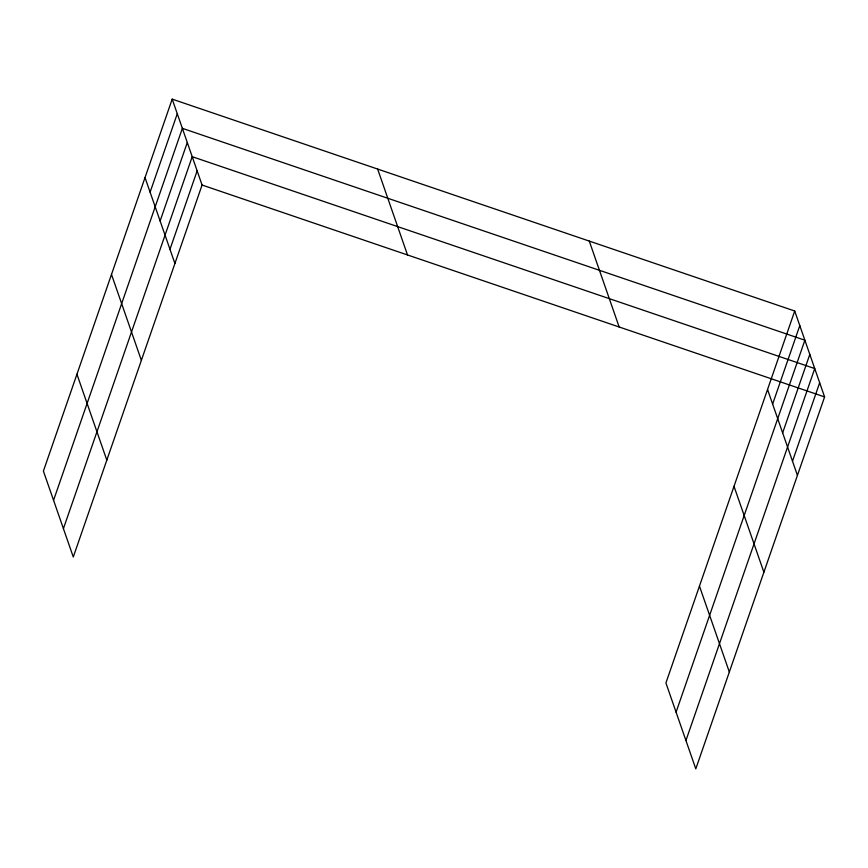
<?xml version="1.0" encoding="UTF-8"?>
<svg xmlns="http://www.w3.org/2000/svg" width="868" height="868" viewBox="0 0 868 868"><rect width="100%" height="100%" fill="white"/><g stroke="black" fill="none" stroke-linecap="round" stroke-linejoin="round"><path stroke-width="1.3" d="M172.2 99.136L43.4 471.085L73.281 556.985L202.081 185.036L172.2 99.136L794.719 311.015L824.6 396.915L695.8 768.864L665.919 682.964L794.719 311.015M150.11 192.197L177.278 113.741M53.556 500.293L182.356 128.345L804.875 340.223L676.074 712.172M160.124 220.971L187.293 142.515M63.418 528.634L192.219 156.685L814.737 368.564L685.937 740.512M169.976 249.322L197.144 170.866M772.629 404.076L799.797 325.619M782.643 432.861L809.811 354.394M792.495 461.201L819.674 382.745M202.081 185.036L824.6 396.915M767.551 389.482L797.432 475.371M734.013 486.33L763.894 572.229M589.285 241.098L619.166 326.997M699.456 586.117L729.337 672.016M377.634 169.054L407.515 254.953M145.032 177.604L174.913 263.492M111.495 274.451L141.376 360.35M76.937 374.238L106.818 460.138"/></g></svg>
